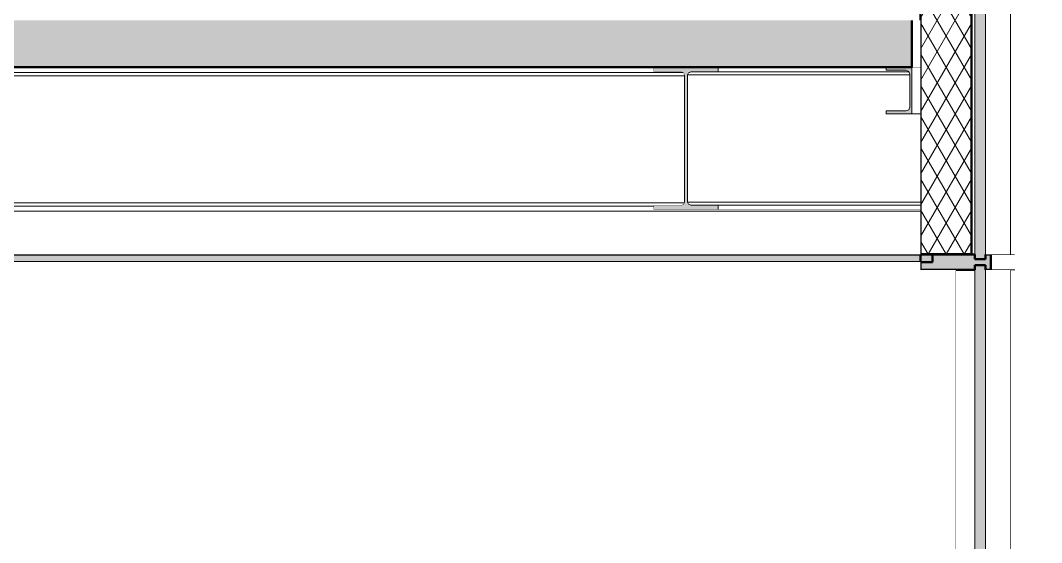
# Model space of a CAD drawing. Header units: millimetres. Extents: x -48147 to 1436659, y -488302 to 18123.
# Drawn here: x 1427604 to 1430879, y -472857 to -471183 of the extents above; entities that cross this region are included whole.
import ezdxf

# ---------------------------------------------------------------- set-up
doc = ezdxf.new("R2010")
doc.units = ezdxf.units.MM
doc.header["$MEASUREMENT"] = 0
doc.linetypes.add('Wipeout_Contour', pattern=[1000, 0, -1000])
for name, color, linetype in [('A-230-M_FLOOR.IFC Import', 7, 'Continuous'), ('A-25-M_Wall_Int', 7, 'Continuous'), ('New_A-20-M_Ceiling', 7, 'Continuous'), ('New_A-25-M_Curtain_Wall', 7, 'Continuous'), ('S-280-M_STRUCT_FRAME.IFC Import', 7, 'Continuous')]:
    doc.layers.add(name, color=color, linetype=linetype)
for name, color, linetype, lineweight, true_color in [('A-230-M_FLOOR.IFC Import_Pen_No__109', 7, 'Continuous', 15, 0xa6a6a6), ('A-230-M_FLOOR.IFC Import_Pen_No__29', 7, 'Continuous', 50, 0x2a2a2a), ('New_A-20-M_Ceiling_Pen_No__107', 7, 'Continuous', 15, 0xa6a6a6), ('New_A-20-M_Ceiling_Pen_No__29', 7, 'Continuous', 50, 0x2a2a2a), ('New_A-25-M_Curtain_Wall_Pen_No__144', 7, 'Continuous', 0, 0xc8c8c8), ('New_A-25-M_Curtain_Wall_Pen_No__165', 7, 'Continuous', 0, 0x006060), ('New_A-25-M_Curtain_Wall_Pen_No__27', 7, 'Continuous', 50, 0x2a2a2a)]:
    doc.layers.add(name, color=color, linetype=linetype, lineweight=lineweight, true_color=true_color)
for name, color, linetype, lineweight in [('New_A-25-M_Curtain_Wall_Pen_No__1', 7, 'Continuous', 13), ('New_A-25-M_Curtain_Wall_Pen_No__4', 7, 'Continuous', 20), ('New_A-25-M_Curtain_Wall_Pen_No__85', 8, 'Continuous', 20), ('New_A-25-M_Curtain_Wall_Pen_No__87', 8, 'Continuous', 20), ('S-280-M_STRUCT_FRAME.IFC Import_Pen_No__1', 7, 'Continuous', 13), ('S-280-M_STRUCT_FRAME.IFC Import_Pen_No__160', 5, 'Continuous', 200), ('S-280-M_STRUCT_FRAME.IFC Import_Pen_No__90', 8, 'Continuous', 20)]:
    doc.layers.add(name, color=color, linetype=linetype, lineweight=lineweight)

# ---------------------------------------------------------------- blocks, each defined once
blk = doc.blocks.new('Section Elem_210_2', base_point=(1424163.9, -483032.8))
at = {"color": 254, "linetype": 'Wipeout_Contour', "lineweight": 0, "ltscale": 6024853.129498435}
blk.add_wipeout([(1430653.7, -470175.8), (1430653.7, -471932.6), (1430664.6, -471932.6), (1430664.6, -470175.8)], dxfattribs=at).dxf.layer = 'New_A-25-M_Curtain_Wall'
at = {"color": 254, "linetype": 'Wipeout_Contour', "lineweight": 0, "ltscale": 6024505.649605104}
blk.add_wipeout([(1430490.2, -470150.1), (1430490.2, -471932.6), (1430653.7, -471932.6), (1430653.7, -470150.1)], dxfattribs=at).dxf.layer = 'New_A-25-M_Curtain_Wall'
at = {"layer": 'New_A-25-M_Curtain_Wall_Pen_No__85', "linetype": 'Continuous'}
h = blk.add_hatch(dxfattribs=at)
h.set_pattern_fill('Batt_Insulation_0002', color=256, style=0, pattern_type=2)
h.set_pattern_definition([(60, (1424163.897, -483032.797), (-43.30127, 25), []), (120, (1424163.897, -483032.797), (43.30127, 25), [])])
h.paths.add_polyline_path([(1430490.2, -470150.1), (1430490.2, -471932.6), (1430653.7, -471932.6), (1430653.7, -470150.1)])
at = {"layer": 'New_A-25-M_Curtain_Wall_Pen_No__27', "linetype": 'Continuous'}
for p, q in [((1430490.2, -470150.1), (1430490.2, -470175.8)), ((1430653.7, -470150.1), (1430490.2, -470150.1)), ((1430653.7, -470150.1), (1430653.7, -471932.6)), ((1430490.2, -470175.8), (1430490.2, -471932.6)), ((1430653.7, -471932.6), (1430490.2, -471932.6))]:
    blk.add_line(p, q, dxfattribs=at)
at = {"layer": 'New_A-25-M_Curtain_Wall_Pen_No__87', "linetype": 'Continuous'}
blk.add_line((1430653.7, -471932.6), (1430664.6, -471932.6), dxfattribs=at)
blk = doc.blocks.new('Section Elem_266_2', base_point=(1424163.9, -483032.8))
at = {"color": 254, "linetype": 'Wipeout_Contour', "lineweight": 0, "ltscale": 12057436.9426305}
blk.add_wipeout([(1430779, -474882.8), (1430792.8, -474882.8), (1430792.8, -474907.8), (1431199.6, -474907.8), (1431199.6, -471957.8), (1430792.8, -471957.8), (1430792.8, -471982.8), (1430779, -471982.8)], dxfattribs=at).dxf.layer = 'New_A-25-M_Curtain_Wall'
at = {"color": 254, "linetype": 'Wipeout_Contour', "lineweight": 0, "ltscale": 6030085.04967757}
blk.add_wipeout([(1431257.5, -471957.8), (1431244.7, -471957.8), (1431244.7, -474907.8), (1431257.5, -474907.8)], dxfattribs=at).dxf.layer = 'New_A-25-M_Curtain_Wall'
at = {"color": 254, "linetype": 'Wipeout_Contour', "lineweight": 0, "ltscale": 6027740.627004539}
blk.add_wipeout([(1430603, -474882.8), (1430664.6, -474882.8), (1430664.6, -471982.8), (1430603, -471982.8)], dxfattribs=at).dxf.layer = 'New_A-25-M_Curtain_Wall'
at = {"layer": 'New_A-25-M_Curtain_Wall_Pen_No__144', "linetype": 'Continuous'}
blk.add_hatch(color=256, dxfattribs=at).paths.add_polyline_path([(1431199.6, -471957.8), (1431199.6, -474907.8), (1431244.7, -474907.8), (1431244.7, -471957.8)])
at = {"layer": 'New_A-25-M_Curtain_Wall_Pen_No__27', "linetype": 'Continuous'}
for p, q in [((1431199.6, -471957.8), (1431199.6, -474907.8)), ((1431244.7, -471957.8), (1431244.7, -474907.8))]:
    blk.add_line(p, q, dxfattribs=at)
at = {"layer": 'New_A-25-M_Curtain_Wall_Pen_No__4', "linetype": 'Continuous'}
for p, q in [((1431257.5, -474907.8), (1431257.5, -471957.8)), ((1430603, -474882.8), (1430603, -471982.8)), ((1430779, -471982.8), (1430779, -474882.8))]:
    blk.add_line(p, q, dxfattribs=at)
blk = doc.blocks.new('Section Elem_277_2', base_point=(1424163.9, -483032.8))
at = {"layer": 'New_A-25-M_Curtain_Wall_Pen_No__27', "linetype": 'Continuous'}
for p, q in [((1430490.2, -471932.8), (1430490.2, -471982.8)), ((1430664.6, -471932.8), (1430529.3, -471932.8)), ((1430664.6, -471932.8), (1430664.6, -471947.8)), ((1430664.6, -471967.8), (1430664.6, -471982.8)), ((1430664.6, -471982.8), (1430490.2, -471982.8))]:
    blk.add_line(p, q, dxfattribs=at)
at = {"color": 254, "linetype": 'Wipeout_Contour', "lineweight": 0, "ltscale": 6026345.009559755}
blk.add_wipeout([(1430792.8, -471932.8), (1430715.9, -471932.8), (1430715.9, -471982.8), (1430792.8, -471982.8)], dxfattribs=at).dxf.layer = 'New_A-25-M_Curtain_Wall'
at = {"layer": 'New_A-25-M_Curtain_Wall_Pen_No__144', "linetype": 'Continuous'}
blk.add_hatch(color=256, dxfattribs=at).paths.add_polyline_path([(1430664.6, -471967.8), (1430699.5, -471967.8), (1430699.5, -471982.8), (1430715.9, -471982.8), (1430715.9, -471932.8), (1430699.5, -471932.8), (1430699.5, -471947.8), (1430664.6, -471947.8), (1430664.6, -471932.8), (1430490.2, -471932.8), (1430490.2, -471982.8), (1430664.6, -471982.8)])
at = {"layer": 'New_A-25-M_Curtain_Wall_Pen_No__27', "linetype": 'Continuous'}
for p, q in [((1430699.5, -471932.8), (1430699.5, -471947.8)), ((1430715.9, -471932.8), (1430699.5, -471932.8)), ((1430715.9, -471932.8), (1430715.9, -471982.8)), ((1430699.5, -471947.8), (1430664.6, -471947.8)), ((1430699.5, -471967.8), (1430664.6, -471967.8)), ((1430699.5, -471967.8), (1430699.5, -471982.8)), ((1430715.9, -471982.8), (1430699.5, -471982.8))]:
    blk.add_line(p, q, dxfattribs=at)
at = {"layer": 'New_A-25-M_Curtain_Wall_Pen_No__4', "linetype": 'Continuous'}
for p, q in [((1430715.9, -471932.8), (1430792.8, -471932.8)), ((1430715.9, -471982.8), (1430792.8, -471982.8))]:
    blk.add_line(p, q, dxfattribs=at)
blk = doc.blocks.new('Section Elem_284_2', base_point=(1424163.9, -483032.8))
at = {"layer": 'New_A-25-M_Curtain_Wall_Pen_No__1', "linetype": 'Continuous'}
blk.add_line((1430664.6, -471982.8), (1430664.6, -474882.8), dxfattribs=at)
at = {"color": 254, "linetype": 'Wipeout_Contour', "lineweight": 0, "ltscale": 7534698.89374901}
blk.add_wipeout([(1430715.9, -471982.8), (1430699.5, -471982.8), (1430699.5, -474882.8), (1430779, -474882.8), (1430779, -471982.8)], dxfattribs=at).dxf.layer = 'New_A-25-M_Curtain_Wall'
at = {"layer": 'New_A-25-M_Curtain_Wall_Pen_No__165', "linetype": 'Continuous', "lineweight": 0, "true_color": 0x001818}
blk.add_hatch(color=168, dxfattribs=at).paths.add_polyline_path([(1430664.6, -471967.8), (1430664.6, -474897.8), (1430699.5, -474897.8), (1430699.5, -471967.8)])
at = {"layer": 'New_A-25-M_Curtain_Wall_Pen_No__1', "linetype": 'Continuous'}
blk.add_line((1430699.5, -471982.8), (1430699.5, -474882.8), dxfattribs=at)
blk = doc.blocks.new('Section Elem_288_2', base_point=(1424163.9, -483032.8))
at = {"layer": 'New_A-25-M_Curtain_Wall_Pen_No__1', "linetype": 'Continuous'}
blk.add_line((1430664.6, -470175.8), (1430664.6, -471932.8), dxfattribs=at)
at = {"color": 254, "linetype": 'Wipeout_Contour', "lineweight": 0, "ltscale": 7531699.913551137}
blk.add_wipeout([(1430699.5, -470175.8), (1430699.5, -471932.8), (1430715.9, -471932.8), (1430779, -471932.8), (1430779, -470175.8)], dxfattribs=at).dxf.layer = 'New_A-25-M_Curtain_Wall'
at = {"layer": 'New_A-25-M_Curtain_Wall_Pen_No__165', "linetype": 'Continuous', "lineweight": 0, "true_color": 0x001818}
blk.add_hatch(color=168, dxfattribs=at).paths.add_polyline_path([(1430664.6, -471947.8), (1430699.5, -471947.8), (1430699.5, -470160.8), (1430664.6, -470160.8)])
at = {"layer": 'New_A-25-M_Curtain_Wall_Pen_No__1', "linetype": 'Continuous'}
blk.add_line((1430699.5, -470175.8), (1430699.5, -471932.8), dxfattribs=at)
blk = doc.blocks.new('Section Elem_290_2', base_point=(1424163.9, -483032.8))
at = {"color": 254, "linetype": 'Wipeout_Contour', "lineweight": 0, "ltscale": 9039354.244100533}
blk.add_wipeout([(1430779, -471932.8), (1430792.8, -471932.8), (1430792.8, -471957.8), (1431199.6, -471957.8), (1431199.6, -470175.8), (1430779, -470175.8)], dxfattribs=at).dxf.layer = 'New_A-25-M_Curtain_Wall'
at = {"color": 254, "linetype": 'Wipeout_Contour', "lineweight": 0, "ltscale": 6027117.952279197}
blk.add_wipeout([(1431257.5, -470175.8), (1431244.7, -470175.8), (1431244.7, -471957.8), (1431257.5, -471957.8)], dxfattribs=at).dxf.layer = 'New_A-25-M_Curtain_Wall'
at = {"color": 254, "linetype": 'Wipeout_Contour', "lineweight": 0, "ltscale": 6025855.669024022}
blk.add_wipeout([(1430603, -471932.8), (1430664.6, -471932.8), (1430664.6, -471932.6), (1430603, -471932.6)], dxfattribs=at).dxf.layer = 'New_A-25-M_Curtain_Wall'
at = {"layer": 'New_A-25-M_Curtain_Wall_Pen_No__144', "linetype": 'Continuous'}
blk.add_hatch(color=256, dxfattribs=at).paths.add_polyline_path([(1431199.6, -470175.8), (1431199.6, -471957.8), (1431244.7, -471957.8), (1431244.7, -470175.8)])
at = {"layer": 'New_A-25-M_Curtain_Wall_Pen_No__27', "linetype": 'Continuous'}
for p, q in [((1431244.7, -470175.8), (1431199.6, -470175.8)), ((1431199.6, -470175.8), (1431199.6, -471957.8)), ((1431244.7, -470175.8), (1431244.7, -471957.8))]:
    blk.add_line(p, q, dxfattribs=at)
at = {"layer": 'New_A-25-M_Curtain_Wall_Pen_No__4', "linetype": 'Continuous'}
for p, q in [((1430779, -470175.8), (1430779, -471932.8)), ((1431257.5, -471957.8), (1431257.5, -470175.8)), ((1430603, -471932.8), (1430603, -471932.6))]:
    blk.add_line(p, q, dxfattribs=at)
blk = doc.blocks.new('Section Elem_300_2', base_point=(1424163.9, -483032.8))
at = {"layer": 'New_A-20-M_Ceiling_Pen_No__107', "linetype": 'Continuous'}
blk.add_hatch(color=256, dxfattribs=at).paths.add_polyline_path([(1421049, -471932.8), (1421049, -471957.8), (1430529.3, -471957.8), (1430529.3, -471932.8)])
at = {"layer": 'New_A-20-M_Ceiling_Pen_No__29', "linetype": 'Continuous'}
for p, q in [((1430490.2, -471932.8), (1421064, -471932.8)), ((1430529.3, -471932.8), (1430490.2, -471932.8)), ((1430529.3, -471932.8), (1430529.3, -471957.8)), ((1430529.3, -471957.8), (1421064, -471957.8))]:
    blk.add_line(p, q, dxfattribs=at)
blk = doc.blocks.new('Section Elem_346_2', base_point=(1424163.9, -483032.8))
at = {"color": 254, "linetype": 'Wipeout_Contour', "lineweight": 0, "ltscale": 9020194.638732318}
blk.add_wipeout([(1421064, -471794.8), (1421064, -471932.8), (1430603, -471932.8), (1430603, -471932.6), (1430490.2, -471932.6), (1430490.2, -471794.8)], dxfattribs=at).dxf.layer = 'A-25-M_Wall_Int'
at = {"color": 254, "linetype": 'Wipeout_Contour', "lineweight": 0, "ltscale": 12036726.79377844}
blk.add_wipeout([(1430490.2, -471957.8), (1421064, -471957.8), (1421064, -474932.8), (1430490.2, -474932.8), (1430490.2, -474882.8), (1430603, -474882.8), (1430603, -471982.8), (1430490.2, -471982.8)], dxfattribs=at).dxf.layer = 'A-25-M_Wall_Int'
blk = doc.blocks.new('Section Elem_384_2', base_point=(1424163.9, -483032.8))
at = {"layer": 'S-280-M_STRUCT_FRAME.IFC Import_Pen_No__1', "linetype": 'Continuous'}
for p, q in [((1429634.5, -471332.8), (1429634.5, -471347.3)), ((1429634.5, -471775.3), (1429634.5, -471789.8))]:
    blk.add_line(p, q, dxfattribs=at)
at = {"color": 254, "linetype": 'Wipeout_Contour', "lineweight": 0, "ltscale": 10541443.56196935}
blk.add_wipeout([(1430381, -471332.8), (1429842.2, -471332.8), (1429842.2, -471347.3), (1430453.4, -471347.3), (1430452.9, -471346.3), (1430443.7, -471342.8), (1430381, -471342.8)], dxfattribs=at).dxf.layer = 'S-280-M_STRUCT_FRAME.IFC Import'
at = {"color": 254, "linetype": 'Wipeout_Contour', "lineweight": 0, "ltscale": 6023105.001608501}
blk.add_wipeout([(1429754.4, -471347.3), (1429746.5, -471350.3), (1430454.7, -471350.3), (1430453.4, -471347.3)], dxfattribs=at).dxf.layer = 'S-280-M_STRUCT_FRAME.IFC Import'
at = {"color": 254, "linetype": 'Wipeout_Contour', "lineweight": 0, "ltscale": 7529218.440105008}
blk.add_wipeout([(1429743.3, -471357.5), (1430456.8, -471357.5), (1430456.8, -471354.8), (1430454.7, -471350.3), (1429746.5, -471350.3)], dxfattribs=at).dxf.layer = 'S-280-M_STRUCT_FRAME.IFC Import'
at = {"color": 254, "linetype": 'Wipeout_Contour', "lineweight": 0, "ltscale": 15060175.311342}
blk.add_wipeout([(1430456.8, -471357.5), (1429743.3, -471357.5), (1429743.3, -471765.1), (1430490.2, -471765.1), (1430490.2, -471482.8), (1430381, -471482.8), (1430381, -471472.8), (1430443.7, -471472.8), (1430452.9, -471469.3), (1430456.8, -471460.8)], dxfattribs=at).dxf.layer = 'S-280-M_STRUCT_FRAME.IFC Import'
at = {"layer": 'S-280-M_STRUCT_FRAME.IFC Import_Pen_No__1', "linetype": 'Continuous'}
blk.add_line((1429842.2, -471332.8), (1429842.2, -471347.3), dxfattribs=at)
at = {"layer": 'S-280-M_STRUCT_FRAME.IFC Import_Pen_No__1', "linetype": 'Continuous', "flags": 128}
for points in [[(1429730.2, -471350.3), (1429722.3, -471347.3), (1429634.5, -471347.3)], [(1429842.2, -471347.3), (1429754.4, -471347.3), (1429746.5, -471350.3)]]:
    blk.add_lwpolyline(points, dxfattribs=at)
at = {"layer": 'S-280-M_STRUCT_FRAME.IFC Import_Pen_No__90', "linetype": 'Continuous'}
for p, q in [((1429842.2, -471347.3), (1430453.4, -471347.3)), ((1429743.3, -471357.5), (1430456.8, -471357.5))]:
    blk.add_line(p, q, dxfattribs=at)
at = {"color": 254, "linetype": 'Wipeout_Contour', "lineweight": 0, "ltscale": 6023689.039048495}
blk.add_wipeout([(1429743.3, -471765.1), (1429746.5, -471772.3), (1430490.2, -471772.3), (1430490.2, -471765.1)], dxfattribs=at).dxf.layer = 'S-280-M_STRUCT_FRAME.IFC Import'
at = {"color": 254, "linetype": 'Wipeout_Contour', "lineweight": 0, "ltscale": 6023705.986316069}
blk.add_wipeout([(1430490.2, -471772.3), (1429746.5, -471772.3), (1429754.4, -471775.3), (1430490.2, -471775.3)], dxfattribs=at).dxf.layer = 'S-280-M_STRUCT_FRAME.IFC Import'
at = {"layer": 'S-280-M_STRUCT_FRAME.IFC Import_Pen_No__1', "linetype": 'Continuous', "flags": 128}
for points in [[(1429730.2, -471350.3), (1429733.4, -471357.5), (1429733.4, -471765.1), (1429730.2, -471772.3)], [(1429746.5, -471350.3), (1429743.3, -471357.5), (1429743.3, -471765.1), (1429746.5, -471772.3)], [(1429730.2, -471772.3), (1429722.3, -471775.3), (1429634.5, -471775.3)]]:
    blk.add_lwpolyline(points, dxfattribs=at)
at = {"color": 254, "linetype": 'Wipeout_Contour', "lineweight": 0, "ltscale": 6023891.141631546}
blk.add_wipeout([(1430490.2, -471775.3), (1429842.2, -471775.3), (1429842.2, -471789.8), (1430490.2, -471789.8)], dxfattribs=at).dxf.layer = 'S-280-M_STRUCT_FRAME.IFC Import'
at = {"layer": 'S-280-M_STRUCT_FRAME.IFC Import_Pen_No__160', "linetype": 'Continuous', "lineweight": 0, "true_color": 0x00007f}
blk.add_hatch(color=176, dxfattribs=at).paths.add_polyline_path([(1429842.2, -471789.8), (1429842.2, -471775.3), (1429754.4, -471775.3), (1429746.5, -471772.3), (1429743.3, -471765.1), (1429743.3, -471357.5), (1429746.5, -471350.3), (1429754.4, -471347.3), (1429842.2, -471347.3), (1429842.2, -471332.8), (1429634.5, -471332.8), (1429634.5, -471347.3), (1429722.3, -471347.3), (1429730.2, -471350.3), (1429733.4, -471357.5), (1429733.4, -471765.1), (1429730.2, -471772.3), (1429722.3, -471775.3), (1429634.5, -471775.3), (1429634.5, -471789.8)])
at = {"layer": 'S-280-M_STRUCT_FRAME.IFC Import_Pen_No__1', "linetype": 'Continuous'}
for p, q in [((1429842.2, -471775.3), (1429842.2, -471789.8)), ((1429842.2, -471789.8), (1429634.5, -471789.8))]:
    blk.add_line(p, q, dxfattribs=at)
at = {"layer": 'S-280-M_STRUCT_FRAME.IFC Import_Pen_No__1', "linetype": 'Continuous', "flags": 128}
blk.add_lwpolyline([(1429746.5, -471772.3), (1429754.4, -471775.3), (1429842.2, -471775.3)], dxfattribs=at)
at = {"layer": 'S-280-M_STRUCT_FRAME.IFC Import_Pen_No__90', "linetype": 'Continuous'}
for p, q in [((1429743.3, -471765.1), (1430490.2, -471765.1)), ((1429842.2, -471775.3), (1430490.2, -471775.3)), ((1429842.2, -471789.8), (1430490.2, -471789.8))]:
    blk.add_line(p, q, dxfattribs=at)
blk = doc.blocks.new('Section Elem_388_2', base_point=(1424163.9, -483032.8))
at = {"color": 254, "linetype": 'Wipeout_Contour', "lineweight": 0, "ltscale": 9015879.90811066}
blk.add_wipeout([(1421064, -471349.8), (1429728.9, -471349.8), (1429722.3, -471347.3), (1429634.5, -471347.3), (1429634.5, -471332.8), (1421064, -471332.8)], dxfattribs=at).dxf.layer = 'S-280-M_STRUCT_FRAME.IFC Import'
at = {"color": 254, "linetype": 'Wipeout_Contour', "lineweight": 0, "ltscale": 7511317.132410142}
blk.add_wipeout([(1421064, -471767.6), (1421064, -471774.8), (1429723.6, -471774.8), (1429730.2, -471772.3), (1429732.3, -471767.6)], dxfattribs=at).dxf.layer = 'S-280-M_STRUCT_FRAME.IFC Import'
at = {"color": 254, "linetype": 'Wipeout_Contour', "lineweight": 0, "ltscale": 7510661.311792335}
blk.add_wipeout([(1421064, -471349.8), (1421064, -471352.8), (1429731.3, -471352.8), (1429730.2, -471350.3), (1429728.9, -471349.8)], dxfattribs=at).dxf.layer = 'S-280-M_STRUCT_FRAME.IFC Import'
at = {"color": 254, "linetype": 'Wipeout_Contour', "lineweight": 0, "ltscale": 9016689.102748524}
blk.add_wipeout([(1429723.6, -471774.8), (1421064, -471774.8), (1421064, -471777.8), (1429634.5, -471777.8), (1429634.5, -471775.3), (1429722.3, -471775.3)], dxfattribs=at).dxf.layer = 'S-280-M_STRUCT_FRAME.IFC Import'
at = {"color": 254, "linetype": 'Wipeout_Contour', "lineweight": 0, "ltscale": 7510677.534834502}
blk.add_wipeout([(1429731.3, -471352.8), (1421064, -471352.8), (1421064, -471360), (1429733.4, -471360), (1429733.4, -471357.5)], dxfattribs=at).dxf.layer = 'S-280-M_STRUCT_FRAME.IFC Import'
at = {"color": 254, "linetype": 'Wipeout_Contour', "lineweight": 0, "ltscale": 9018168.40238348}
blk.add_wipeout([(1421064, -471777.8), (1421064, -471794.8), (1430490.2, -471794.8), (1430490.2, -471789.8), (1429634.5, -471789.8), (1429634.5, -471777.8)], dxfattribs=at).dxf.layer = 'S-280-M_STRUCT_FRAME.IFC Import'
at = {"layer": 'S-280-M_STRUCT_FRAME.IFC Import_Pen_No__90', "linetype": 'Continuous'}
for p, q in [((1429728.9, -471349.8), (1421064, -471349.8)), ((1429733.4, -471360), (1421064, -471360)), ((1429732.3, -471767.6), (1421064, -471767.6)), ((1429634.5, -471777.8), (1421064, -471777.8)), ((1430490.2, -471794.8), (1421064, -471794.8))]:
    blk.add_line(p, q, dxfattribs=at)
blk = doc.blocks.new('Section Elem_389_2', base_point=(1424163.9, -483032.8))
at = {"layer": 'S-280-M_STRUCT_FRAME.IFC Import_Pen_No__1', "linetype": 'Continuous'}
for p, q in [((1430381, -471332.8), (1430381, -471342.8)), ((1430381, -471472.8), (1430381, -471482.8))]:
    blk.add_line(p, q, dxfattribs=at)
at = {"color": 254, "linetype": 'Wipeout_Contour', "lineweight": 0, "ltscale": 6024600.518024457}
blk.add_wipeout([(1430490.2, -471332.8), (1430462.8, -471332.8), (1430462.8, -471482.8), (1430490.2, -471482.8)], dxfattribs=at).dxf.layer = 'S-280-M_STRUCT_FRAME.IFC Import'
at = {"layer": 'S-280-M_STRUCT_FRAME.IFC Import_Pen_No__160', "linetype": 'Continuous', "lineweight": 0, "true_color": 0x00007f}
blk.add_hatch(color=176, dxfattribs=at).paths.add_polyline_path([(1430381, -471332.8), (1430381, -471342.8), (1430443.7, -471342.8), (1430452.9, -471346.3), (1430456.8, -471354.8), (1430456.8, -471460.8), (1430452.9, -471469.3), (1430443.7, -471472.8), (1430381, -471472.8), (1430381, -471482.8), (1430462.8, -471482.8), (1430462.8, -471332.8)])
at = {"layer": 'S-280-M_STRUCT_FRAME.IFC Import_Pen_No__1', "linetype": 'Continuous'}
for p, q in [((1430462.8, -471332.8), (1430462.8, -471482.8)), ((1430462.8, -471482.8), (1430381, -471482.8))]:
    blk.add_line(p, q, dxfattribs=at)
at = {"layer": 'S-280-M_STRUCT_FRAME.IFC Import_Pen_No__1', "linetype": 'Continuous', "flags": 128}
for points in [[(1430452.9, -471346.3), (1430443.7, -471342.8), (1430381, -471342.8)], [(1430452.9, -471346.3), (1430456.8, -471354.8), (1430456.8, -471460.8), (1430452.9, -471469.3)], [(1430452.9, -471469.3), (1430443.7, -471472.8), (1430381, -471472.8)]]:
    blk.add_lwpolyline(points, dxfattribs=at)
at = {"layer": 'S-280-M_STRUCT_FRAME.IFC Import_Pen_No__90', "linetype": 'Continuous'}
for p, q in [((1430462.8, -471332.8), (1430490.2, -471332.8)), ((1430462.8, -471482.8), (1430490.2, -471482.8))]:
    blk.add_line(p, q, dxfattribs=at)
blk = doc.blocks.new('Section Elem_456_2', base_point=(1424163.9, -483032.8))
at = {"color": 254, "linetype": 'Wipeout_Contour', "lineweight": 0, "ltscale": 6024412.75182024}
blk.add_wipeout([(1430462.8, -471332.8), (1430490.2, -471332.8), (1430490.2, -471182.8), (1430462.8, -471182.8)], dxfattribs=at).dxf.layer = 'A-230-M_FLOOR.IFC Import'
at = {"color": 254, "linetype": 'Wipeout_Contour', "lineweight": 0, "ltscale": 5991554.766278728}
blk.add_wipeout([(1430462.8, -471332.8), (1430462.8, -471182.8), (1413182.2, -471182.8), (1413182.2, -471332.8)], dxfattribs=at).dxf.layer = 'A-230-M_FLOOR.IFC Import'
at = {"layer": 'A-230-M_FLOOR.IFC Import_Pen_No__109', "linetype": 'Continuous'}
h = blk.add_hatch(dxfattribs=at)
h.set_pattern_fill('Lightweight_Concrete_0002', color=256, style=0, pattern_type=2)
h.set_pattern_definition([(0, (1424163.9, -483032.8), (0, 389.711), [24.375, -200.625]), (0, (1424276.4, -482837.94), (0, 389.711), [24.375, -200.625]), (60, (1424163.9, -483032.8), (-337.5, 194.856), [24.375, -200.625]), (60, (1424388.9, -483032.8), (-337.5, 194.856), [24.375, -200.625]), (120, (1424188.27, -483032.8), (337.5, 194.856), [24.375, -200.625]), (120, (1424413.27, -483032.8), (337.5, 194.856), [24.375, -200.625]), (0, (1424163.9, -482995.3), (0, 75), [0, -75, 0, -112.5]), (45, (1424201.4, -482995.3), (-53.033, 53.033), [0, -56.25, 0, -93.75])])
h.paths.add_polyline_path([(1430462.8, -471332.8), (1430462.8, -471182.8), (1413182.2, -471182.8), (1413182.2, -471332.8)])
at = {"layer": 'A-230-M_FLOOR.IFC Import_Pen_No__29', "linetype": 'Continuous'}
for p, q in [((1430462.8, -471182.8), (1430462.8, -471332.8)), ((1429634.5, -471332.8), (1421064, -471332.8)), ((1429842.2, -471332.8), (1429634.5, -471332.8)), ((1430381, -471332.8), (1429842.2, -471332.8)), ((1430462.8, -471332.8), (1430381, -471332.8))]:
    blk.add_line(p, q, dxfattribs=at)

msp = doc.modelspace()

# ---------------------------------------------------------------- block references
at = {"layer": 'New_A-25-M_Curtain_Wall'}
for name in ['Section Elem_210_2', 'Section Elem_266_2']:
    msp.add_blockref(name, (1424163.9, -483032.8), dxfattribs=at)

# ---------------------------------------------------------------- next in the draw order: block references
msp.add_blockref('Section Elem_277_2', (1424163.9, -483032.8), dxfattribs=at)

# ---------------------------------------------------------------- next in the draw order: block references
at = {"layer": 'New_A-20-M_Ceiling'}
msp.add_blockref('Section Elem_300_2', (1424163.9, -483032.8), dxfattribs=at)
at = {"layer": 'New_A-25-M_Curtain_Wall'}
for name in ['Section Elem_288_2', 'Section Elem_284_2']:
    msp.add_blockref(name, (1424163.9, -483032.8), dxfattribs=at)

# ---------------------------------------------------------------- next in the draw order: block references
msp.add_blockref('Section Elem_290_2', (1424163.9, -483032.8), dxfattribs=at)

# ---------------------------------------------------------------- next in the draw order: block references
at = {"layer": 'A-25-M_Wall_Int'}
msp.add_blockref('Section Elem_346_2', (1424163.9, -483032.8), dxfattribs=at)

# ---------------------------------------------------------------- next in the draw order: block references
at = {"layer": 'S-280-M_STRUCT_FRAME.IFC Import'}
msp.add_blockref('Section Elem_384_2', (1424163.9, -483032.8), dxfattribs=at)

# ---------------------------------------------------------------- next in the draw order: block references
msp.add_blockref('Section Elem_388_2', (1424163.9, -483032.8), dxfattribs=at)

# ---------------------------------------------------------------- next in the draw order: block references
msp.add_blockref('Section Elem_389_2', (1424163.9, -483032.8), dxfattribs=at)

# ---------------------------------------------------------------- next in the draw order: block references
at = {"layer": 'A-230-M_FLOOR.IFC Import'}
msp.add_blockref('Section Elem_456_2', (1424163.9, -483032.8), dxfattribs=at)

doc.saveas('drawing.dxf')
